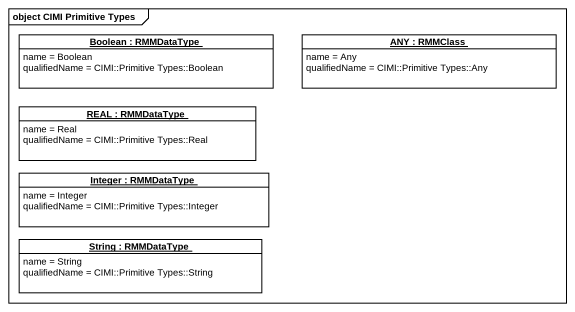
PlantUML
@startuml
mainframe object CIMI Primitive Types
hide circle
hide empty members
object "Boolean : RMMDataType" as Boolean {
  name = Boolean
  qualifiedName = CIMI::Primitive Types::Boolean
}
object "ANY : RMMClass" as ANY {
  name = Any
  qualifiedName = CIMI::Primitive Types::Any
}
object "REAL : RMMDataType" as REAL {
  name = Real
  qualifiedName = CIMI::Primitive Types::Real
}
object "Integer : RMMDataType" as Integer {
  name = Integer
  qualifiedName = CIMI::Primitive Types::Integer
}
object "String : RMMDataType" as String {
  name = String
  qualifiedName = CIMI::Primitive Types::String
}
@enduml
